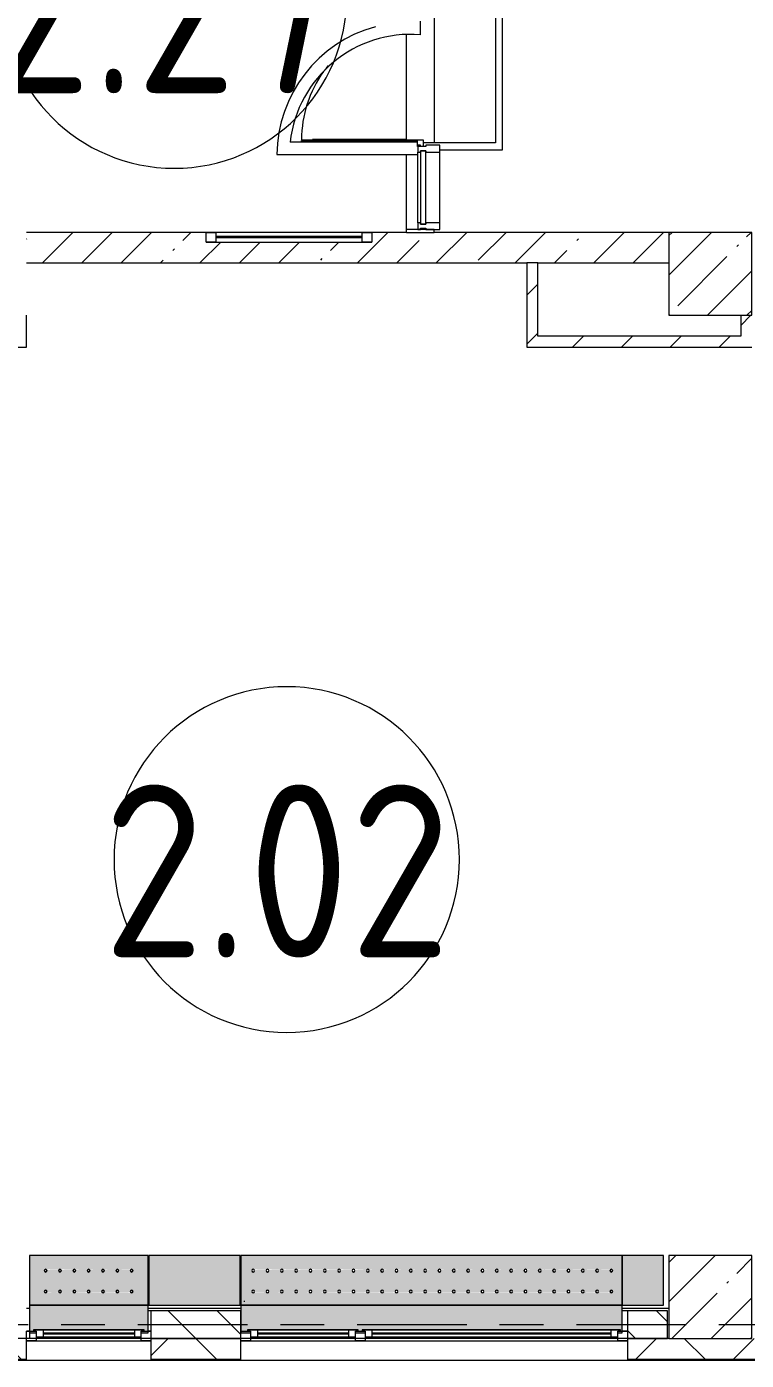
# Model space of a CAD drawing. Header units: millimetres. Extents: x 39815 to 261742, y -8553 to 29000.
# Drawn here: x 151992 to 157202, y -258 to 9388 of the extents above; entities that cross this region are included whole.
import ezdxf

# ---------------------------------------------------------------- set-up
doc = ezdxf.new("R2010")
doc.units = ezdxf.units.MM
doc.linetypes.add('Осевая', pattern=[1587.5, 317.5, -238.125, 793.75, -238.125])
for name, color, linetype, lineweight in [('A-AREA-IDEN', 7, 'Continuous', 9), ('A-GLAZ-2', 7, 'Continuous', 5), ('A-GLAZ-CURT-2', 7, 'Continuous', 5), ('A-GLAZ-CWMG-2', 7, 'Continuous', 5), ('A-WALL-2', 7, 'Continuous', 9), ('A-WALL-4', 7, 'Continuous', 5), ('I-WALL-3', 7, 'Continuous', 5), ('S-COLS', 7, 'Continuous', 5), ('Знаки', 7, 'Continuous', 5), ('Оси-2', 7, 'Осевая', 9)]:
    doc.layers.add(name, color=color, linetype=linetype, lineweight=lineweight)
for name, color, linetype, lineweight, true_color in [('A-DETL-GENF-3', 7, 'Continuous', 5, 0xe2e2e2), ('A-DETL-GENF-4', 7, 'Continuous', 5, 0xaaaaaa), ('A-DOOR-2', 7, 'Continuous', 5, 0xaaaaaa), ('A-FLOR-1', 7, 'Continuous', 5, 0xaaaaaa), ('Знаки-2', 7, 'Continuous', 5, 0xd7cfbf)]:
    doc.layers.add(name, color=color, linetype=linetype, lineweight=lineweight, true_color=true_color)
doc.styles.add('GOST Common_3', font='GOST_Common.ttf', dxfattribs={"width": 0.9, "height": 1250})
pattern_1 = [(45, (134731.94, 0), (-176.7767, 176.7767), [])]

# ---------------------------------------------------------------- blocks, each defined once
blk = doc.blocks.new('120_Окно_СКБ_2Ст - 120_Окно_СКБ_2Ст 2800х2500_створка_-22445922-Общий план 2 этажа с размещением фрагментов 2_8-2_11')
at = {"layer": 'A-GLAZ-2'}
for p, q in [((-1400, -127), (-1400, -57)), ((-1400, -57), (-1330, -57)), ((1400, -57), (-1400, -57)), ((-1330, -57), (-1330, -127)), ((500, -87), (-1330, -87)), ((-1330, -87), (-1330, -127)), ((-1280, -137), (-1280, -87)), ((450, -137), (450, -87)), ((500, -127), (500, -57)), ((500, -57), (570, -57)), ((500, -127), (500, -87)), ((570, -57), (570, -127)), ((1330, -87), (570, -87)), ((570, -87), (570, -127)), ((620, -137), (620, -87)), ((1280, -137), (1280, -87)), ((1330, -127), (1330, -57)), ((1330, -57), (1400, -57)), ((1330, -127), (1330, -87)), ((1400, -57), (1400, -127)), ((-1330, -127), (-1400, -127)), ((-1400, -127), (-1360.2, -127)), ((-1330, -127), (-1350, -127)), ((-1350, -127), (-1350, -137)), ((-1350, -137), (520, -137)), ((520, -137), (-1350, -137)), ((-1280, -107), (450, -107)), ((450, -117), (-1280, -117)), ((570, -127), (500, -127)), ((520, -127), (500, -127)), ((520, -137), (520, -127)), ((570, -127), (550, -127)), ((550, -127), (550, -137)), ((550, -137), (1350, -137)), ((1350, -137), (550, -137)), ((620, -107), (1280, -107)), ((1280, -117), (620, -117)), ((1400, -127), (1330, -127)), ((1350, -127), (1330, -127)), ((1350, -137), (1350, -127))]:
    blk.add_line(p, q, dxfattribs=at)
blk = doc.blocks.new('120_Окно_СКБ_1Ст - 120_Окно_СКБ_1Ст 900х2500_h_-V214-Общий план 2 этажа с размещением фрагментов 2_8-2_11')
at = {"layer": 'A-GLAZ-2'}
for p, q in [((-450, -127), (-450, -57)), ((-450, -57), (-380, -57)), ((450, -57), (-450, -57)), ((-380, -57), (-380, -127)), ((380, -87), (-380, -87)), ((-380, -87), (-380, -127)), ((-330, -137), (-330, -87)), ((330, -137), (330, -87)), ((380, -127), (380, -57)), ((380, -57), (450, -57)), ((380, -127), (380, -87)), ((450, -57), (450, -127)), ((-380, -127), (-450, -127)), ((-450, -127), (-430, -127)), ((-380, -127), (-400, -127)), ((-400, -127), (-400, -137)), ((-400, -137), (400, -137)), ((400, -137), (-400, -137)), ((-330, -107), (330, -107)), ((330, -117), (-330, -117)), ((450, -127), (380, -127)), ((400, -127), (380, -127)), ((400, -137), (400, -127)), ((432.5, -127), (450, -127))]:
    blk.add_line(p, q, dxfattribs=at)
blk = doc.blocks.new('BSC_Колонна _Прямоугольная - 600х600-V217-Общий план 2 этажа с размещением фрагментов 2_8-2_11')
at = {"layer": 'S-COLS'}
h = blk.add_hatch(dxfattribs=at)
h.set_pattern_fill('FP_156', color=256, style=0, pattern_type=2)
h.set_pattern_definition([(45, (-22210, -7600), (-285.123, 285.123), []), (45, (-21924.88, -7600), (-285.123, 285.123), [504.031, -100.806, 16.764, -84.042])])
h.paths.add_polyline_path([(-300, -300), (300, -300), (300, 300), (-300, 300)])
for p, q in [((300, 300), (-300, 300)), ((-300, 300), (-300, -300)), ((300, -300), (300, 300)), ((-300, -300), (300, -300))]:
    blk.add_line(p, q, dxfattribs=at)
blk = doc.blocks.new('BSC_Колонна _Прямоугольная - 600х600-V218-Общий план 2 этажа с размещением фрагментов 2_8-2_11')
at = {"layer": 'S-COLS'}
h = blk.add_hatch(dxfattribs=at)
h.set_pattern_fill('FP_157', color=256, style=0, pattern_type=2)
h.set_pattern_definition([(45, (-22210, -200), (-285.123, 285.123), []), (45, (-21924.88, -200), (-285.123, 285.123), [504.031, -100.806, 16.764, -84.042])])
h.paths.add_polyline_path([(-300, -300), (300, -300), (300, 300), (-300, 300)])
for p, q in [((300, 300), (-300, 300)), ((-300, 300), (-300, -300)), ((300, -300), (300, 300)), ((-300, -300), (300, -300))]:
    blk.add_line(p, q, dxfattribs=at)
blk = doc.blocks.new('Зашивка радиатора_ с перфорацией М1 - Зашивка радиатора_ с перфорацией М1-30929141-Общий план 2 этажа с размещением фрагментов 2_8-2_11')
at = {"layer": 'Знаки-2'}
blk.add_hatch(color=256, dxfattribs=at).paths.add_polyline_path([(430, 380), (380, 380), (380, 369), (400, 369), (400, 359), (-400, 359), (-400, 369), (-380, 369), (-380, 380), (-430, 380), (-430, 180), (430, 180), (430, 369)])
h = blk.add_hatch(color=256, dxfattribs=at)
h.paths.add_polyline_path([(430.2, 180), (-430, 180), (-430, -179.9), (430.2, -179.9), (430.2, 165.1)])
h.paths.add_polyline_path([(-73.6, 90.4), (320.9, 85.4), (320.9, 75.4), (312.2, 70.4), (303.6, 75.4), (303.6, 85.4), (307.3, 89), (217.2, 85.4), (217.2, 75.4), (208.5, 70.4), (199.8, 75.4), (199.8, 85.4), (203.5, 89), (113.4, 85.4), (113.4, 75.4), (104.7, 70.4), (96.1, 75.4), (96.1, 85.4), (99.8, 89), (9.7, 85.4), (9.7, 75.4), (1, 70.4), (-7.7, 75.4), (-7.7, 85.4), (-4, 89), (-94.1, 85.4), (-94.1, 75.4), (-102.8, 70.4), (-111.4, 75.4), (-111.4, 85.4), (-107.8, 89), (-197.8, 85.4), (-197.8, 75.4), (-206.5, 70.4), (-215.2, 75.4), (-215.2, 85.4), (-211.5, 89), (-301.6, 85.4), (-301.6, 75.4), (-310.3, 70.4), (-318.9, 75.4), (-318.9, 85.4), (-310.3, 90.4), (-307.7, 90), (-102.8, 90.4)])
h.paths.add_polyline_path([(-310.3, -59.6), (-301.6, -64.6), (-301.6, -74.6), (-305.2, -78.3), (-215.2, -74.6), (-215.2, -64.6), (-206.5, -59.6), (-197.8, -64.6), (-197.8, -74.6), (-201.5, -78.3), (-111.4, -74.6), (-111.4, -64.6), (-102.8, -59.6), (-94.1, -64.6), (-94.1, -74.6), (-97.7, -78.3), (-7.7, -74.6), (-7.7, -64.6), (1, -59.6), (9.7, -64.6), (9.7, -74.6), (6, -78.3), (96.1, -74.6), (96.1, -64.6), (104.7, -59.6), (113.4, -64.6), (113.4, -74.6), (109.8, -78.3), (199.8, -74.6), (199.8, -64.6), (208.5, -59.6), (217.2, -64.6), (217.2, -74.6), (213.5, -78.3), (303.6, -74.6), (303.6, -64.6), (312.2, -59.6), (320.9, -64.6), (320.9, -74.6), (312.2, -79.6), (309.7, -79.3), (-318.9, -74.6), (-318.9, -64.6), (-312.8, -60)])
at = {"layer": 'Знаки'}
for p, q in [((-380, 380), (-430, 380)), ((-430, 380), (-430, 180)), ((430, 380), (380, 380)), ((430, 180), (430, 380)), ((-430, 180), (430, 180)), ((430.2, 180), (-430, 180)), ((-430, 180), (-430, -179.9)), ((430.2, -179.9), (430.2, 180)), ((-430, -179.9), (430.2, -179.9))]:
    blk.add_line(p, q, dxfattribs=at)
for centre, start, end in [((-310.3, 80.4), 180, 0), ((-310.3, 80.4), 0, 180), ((-206.5, 80.4), 0, 180), ((-206.5, 80.4), 180, 360), ((-102.8, 80.4), 0, 180), ((-102.8, 80.4), 180, 0), ((1, 80.4), 0, 180), ((1, 80.4), 180, 0), ((104.7, 80.4), 0, 180), ((104.7, 80.4), 180, 360), ((208.5, 80.4), 0, 180), ((208.5, 80.4), 180, 0), ((312.2, 80.4), 0, 180), ((312.2, 80.4), 180, 0), ((-310.3, -69.6), 0, 180), ((-310.3, -69.6), 180, 0), ((-206.5, -69.6), 0, 180), ((-206.5, -69.6), 180, 0), ((-102.8, -69.6), 0, 180), ((-102.8, -69.6), 180, 0), ((1, -69.6), 0, 180), ((1, -69.6), 180, 0), ((104.7, -69.6), 0, 180), ((104.7, -69.6), 180, 0), ((208.5, -69.6), 0, 180), ((208.5, -69.6), 180, 0), ((312.2, -69.6), 0, 180), ((312.2, -69.6), 180, 0)]:
    blk.add_arc(centre, 10, start, end, dxfattribs=at)
blk = doc.blocks.new('Зашивка_ опоясывающая панель - Зашивка_ опоясывающая панель-V265-Общий план 2 этажа с размещением фрагментов 2_8-2_11')
at = {"layer": 'Знаки-2'}
blk.add_hatch(color=256, dxfattribs=at).paths.add_polyline_path([(-407, -160), (-406, -160), (-407, -146.1)])
at = {"layer": 'Знаки'}
blk.add_line((-406, 180), (-406, -160), dxfattribs=at)
blk = doc.blocks.new('Зашивка радиатора_ с перфорацией М4 - Зашивка радиатора_ с перфорацией М4-30943701-Общий план 2 этажа с размещением фрагментов 2_8-2_11')
at = {"layer": 'Знаки-2'}
blk.add_hatch(color=256, dxfattribs=at).paths.add_polyline_path([(1500.2, 380), (1430.2, 380), (1430.2, 369), (1450.2, 369), (1450.2, 359), (-419.8, 359), (-419.8, 369), (-399.8, 369), (-399.8, 380), (-430, 380), (-430, 180), (2330, 180), (2330, 380), (2260.2, 380), (2260.2, 369), (2280.2, 369), (2280.2, 359), (1480.2, 359), (1480.2, 369), (1500.2, 369)])
h = blk.add_hatch(color=256, dxfattribs=at)
h.paths.add_polyline_path([(2330.2, 180), (-430, 180), (-430, -179.9), (2330.2, -179.9), (2330.2, 165.1)])
h.paths.add_polyline_path([(1411.2, 90.4), (2249.9, 85.4), (2249.9, 75.4), (2241.2, 70.4), (2232.6, 75.4), (2232.6, 85.4), (2236.2, 89), (2146.2, 85.4), (2146.2, 75.4), (2137.5, 70.4), (2128.8, 75.4), (2128.8, 85.4), (2132.5, 89), (2042.4, 85.4), (2042.4, 75.4), (2033.7, 70.4), (2025.1, 75.4), (2025.1, 85.4), (2028.7, 89), (1938.7, 85.4), (1938.7, 75.4), (1930, 70.4), (1921.3, 75.4), (1921.3, 85.4), (1923, 89), (1834.9, 85.4), (1834.9, 75.4), (1826.2, 70.4), (1817.6, 75.4), (1817.6, 85.4), (1821.2, 89), (1731.2, 85.4), (1731.2, 75.4), (1722.5, 70.4), (1713.8, 75.4), (1713.8, 85.4), (1717.5, 89), (1627.4, 85.4), (1627.4, 75.4), (1618.7, 70.4), (1610.1, 75.4), (1610.1, 85.4), (1613.7, 89), (1523.7, 85.4), (1523.7, 75.4), (1515, 70.4), (1506.3, 75.4), (1506.3, 85.4), (1510, 89), (1419.9, 85.4), (1419.9, 75.4), (1411.2, 70.4), (1402.6, 75.4), (1402.6, 85.4), (1406.2, 89), (1316.2, 85.4), (1316.2, 75.4), (1307.5, 70.4), (1298.8, 75.4), (1298.8, 85.4), (1302.5, 89), (1212.4, 85.4), (1212.4, 75.4), (1203.7, 70.4), (1195.1, 75.4), (1195.1, 85.4), (1198.7, 89), (1108.7, 85.4), (1108.7, 75.4), (1100, 70.4), (1091.3, 75.4), (1091.7, 85.8), (1091.7, 89), (1004.9, 85.4), (1004.9, 75.4), (996.2, 70.4), (987.6, 75.4), (987.6, 85.4), (991.2, 89), (901.2, 85.4), (901.2, 75.4), (892.5, 70.4), (883.8, 75.4), (883.8, 85.4), (887.5, 89), (797.4, 85.4), (797.4, 75.4), (788.7, 70.4), (780.1, 75.4), (780.1, 85.4), (783.7, 89), (693.7, 85.4), (693.7, 75.4), (685, 70.4), (676.3, 75.4), (676.3, 85.4), (680, 89), (589.9, 85.4), (589.9, 75.4), (581.2, 70.4), (572.6, 75.4), (572.6, 85.4), (576.2, 89), (486.2, 85.4), (486.2, 75.4), (477.5, 70.4), (468.8, 75.4), (468.8, 85.4), (472.5, 89), (382.4, 85.4), (382.4, 75.4), (373.7, 70.4), (365.1, 75.4), (365.1, 85.4), (368.7, 89), (278.7, 85.4), (278.7, 75.4), (270, 70.4), (261.3, 75.4), (261.3, 85.4), (260.3, 89), (174.9, 85.4), (174.9, 75.4), (166.2, 70.4), (157.6, 75.4), (157.6, 85.4), (161.2, 89), (71.2, 85.4), (71.2, 75.4), (62.5, 70.4), (53.8, 75.4), (53.8, 85.4), (57.5, 89), (-32.6, 85.4), (-32.6, 75.4), (-41.3, 70.4), (-49.9, 75.4), (-49.9, 85.4), (-46.3, 89), (-136.3, 85.4), (-136.3, 75.4), (-145, 70.4), (-153.7, 75.4), (-153.7, 85.4), (-155.3, 89), (-240.1, 85.4), (-240.1, 75.4), (-248.8, 70.4), (-257.4, 75.4), (-257.4, 85.4), (-253.8, 89), (-343.8, 85.4), (-343.8, 75.4), (-352.5, 70.4), (-361.2, 75.4), (-361.2, 85.4), (-352.5, 90.4), (-349.9, 90), (1368.8, 90.4)])
h.paths.add_polyline_path([(-352.5, -59.6), (-343.8, -64.6), (-343.8, -74.6), (-347.5, -78.3), (-257.4, -74.6), (-257.4, -64.6), (-248.8, -59.6), (-240.1, -64.6), (-240.1, -74.6), (-243.8, -78.3), (-153.7, -74.6), (-153.7, -64.6), (-145, -59.6), (-136.3, -64.6), (-136.3, -74.6), (-140, -78.3), (-49.9, -74.6), (-49.9, -64.6), (-41.3, -59.6), (-32.6, -64.6), (-32.6, -74.6), (-36.3, -78.3), (53.8, -74.6), (53.8, -64.6), (62.5, -59.6), (71.2, -64.6), (71.2, -74.6), (67.5, -78.3), (157.6, -74.6), (157.6, -64.6), (166.2, -59.6), (174.9, -64.6), (174.9, -74.6), (171.2, -78.3), (261.3, -74.6), (261.3, -64.6), (270, -59.6), (278.7, -64.6), (278.7, -74.6), (275, -78.3), (365.1, -74.6), (365.1, -64.6), (373.7, -59.6), (382.4, -64.6), (382.4, -74.6), (378.7, -78.3), (468.8, -74.6), (468.8, -64.6), (477.5, -59.6), (486.2, -64.6), (486.2, -74.6), (482.5, -78.3), (572.6, -74.6), (572.6, -64.6), (581.2, -59.6), (589.9, -64.6), (589.9, -74.6), (586.2, -78.3), (676.3, -74.6), (676.3, -64.6), (685, -59.6), (693.7, -64.6), (693.7, -74.6), (690, -78.3), (780.1, -74.6), (780.1, -64.6), (788.7, -59.6), (797.4, -64.6), (797.4, -74.6), (793.7, -78.3), (883.8, -74.6), (883.8, -64.6), (892.5, -59.6), (901.2, -64.6), (901.2, -74.6), (897.5, -78.3), (987.6, -74.6), (987.6, -64.6), (996.2, -59.6), (1004.9, -64.6), (1004.9, -74.6), (1001.2, -78.3), (1091.3, -74.6), (1091.7, -64.2), (1100, -59.6), (1108.7, -64.6), (1108.7, -74.6), (1105, -78.3), (1195.1, -74.6), (1195.1, -64.6), (1203.7, -59.6), (1212.4, -64.6), (1212.4, -74.6), (1208.7, -78.3), (1298.8, -74.6), (1298.8, -64.6), (1307.5, -59.6), (1316.2, -64.6), (1316.2, -74.6), (1312.5, -78.3), (1402.6, -74.6), (1402.6, -64.6), (1411.2, -59.6), (1419.9, -64.6), (1419.9, -74.6), (1416.2, -78.3), (1506.3, -74.6), (1506.3, -64.6), (1515, -59.6), (1523.7, -64.6), (1523.7, -74.6), (1520, -78.3), (1610.1, -74.6), (1610.1, -64.6), (1618.7, -59.6), (1627.4, -64.6), (1627.4, -74.6), (1623.7, -78.3), (1713.8, -74.6), (1713.8, -64.6), (1722.5, -59.6), (1731.2, -64.6), (1731.2, -74.6), (1727.5, -78.3), (1817.6, -74.6), (1817.6, -64.6), (1826.2, -59.6), (1834.9, -64.6), (1834.9, -74.6), (1831.2, -78.3), (1921.3, -74.6), (1921.3, -64.6), (1930, -59.6), (1938.7, -64.6), (1938.7, -74.6), (1935, -78.3), (2025.1, -74.6), (2025.1, -64.6), (2033.7, -59.6), (2042.4, -64.6), (2042.4, -74.6), (2038.7, -78.3), (2128.8, -74.6), (2128.8, -64.6), (2137.5, -59.6), (2146.2, -64.6), (2146.2, -74.6), (2142.5, -78.3), (2232.6, -74.6), (2232.6, -64.6), (2241.2, -59.6), (2249.9, -64.6), (2249.9, -74.6), (2241.2, -79.6), (2200.1, -79.3), (-361.2, -74.6), (-361.2, -64.6), (-355.1, -60)])
at = {"layer": 'Знаки'}
for p, q in [((-399.8, 380), (-430, 380)), ((-430, 380), (-430, 180)), ((1500.2, 380), (1430.2, 380)), ((2330, 380), (2260.2, 380)), ((2330, 180), (2330, 380)), ((-430, 180), (2330, 180)), ((2330.2, 180), (-430, 180)), ((-430, 180), (-430, -179.9)), ((2330.2, -179.9), (2330.2, 180)), ((-430, -179.9), (2330.2, -179.9))]:
    blk.add_line(p, q, dxfattribs=at)
for centre, start, end in [((-352.5, 80.4), 0, 180), ((-352.5, 80.4), 180, 0), ((-248.8, 80.4), 0, 180), ((-248.8, 80.4), 180, 0), ((-145, 80.4), 0, 180), ((-145, 80.4), 180, 0), ((-41.3, 80.4), 0, 180), ((-41.3, 80.4), 180, 0), ((62.5, 80.4), 0, 180), ((62.5, 80.4), 180, 0), ((166.2, 80.4), 0, 180), ((166.2, 80.4), 180, 0), ((270, 80.4), 0, 180), ((270, 80.4), 180, 360), ((373.7, 80.4), 0, 180), ((373.7, 80.4), 180, 0), ((477.5, 80.4), 0, 180), ((477.5, 80.4), 180, 360), ((581.2, 80.4), 0, 180), ((581.2, 80.4), 180, 0), ((685, 80.4), 0, 180), ((685, 80.4), 180, 0), ((788.7, 80.4), 0, 180), ((788.7, 80.4), 180, 360), ((892.5, 80.4), 0, 180), ((892.5, 80.4), 180, 0), ((996.2, 80.4), 0, 180), ((996.2, 80.4), 180, 360), ((1100, 80.4), 0, 180), ((1100, 80.4), 180, 0), ((1203.7, 80.4), 0, 180), ((1203.7, 80.4), 180, 0), ((1307.5, 80.4), 0, 180), ((1307.5, 80.4), 180, 360), ((1411.2, 80.4), 0, 180), ((1411.2, 80.4), 180, 0), ((1515, 80.4), 0, 180), ((1515, 80.4), 180, 0), ((1618.7, 80.4), 0, 180), ((1618.7, 80.4), 180, 0), ((1722.5, 80.4), 0, 180), ((1722.5, 80.4), 180, 0), ((1826.2, 80.4), 0, 180), ((1826.2, 80.4), 180, 360), ((1930, 80.4), 0, 180), ((1930, 80.4), 180, 0), ((2033.7, 80.4), 0, 180), ((2033.7, 80.4), 180, 0), ((2137.5, 80.4), 0, 180), ((2137.5, 80.4), 180, 0), ((2241.2, 80.4), 0, 180), ((2241.2, 80.4), 180, 0), ((-352.5, -69.6), 0, 180), ((-352.5, -69.6), 180, 0), ((-248.8, -69.6), 0, 180), ((-248.8, -69.6), 180, 0), ((-145, -69.6), 0, 180), ((-145, -69.6), 180, 0), ((-41.3, -69.6), 0, 180), ((-41.3, -69.6), 180, 0), ((62.5, -69.6), 0, 180), ((62.5, -69.6), 180, 0), ((166.2, -69.6), 0, 180), ((166.2, -69.6), 180, 0), ((270, -69.6), 0, 180), ((270, -69.6), 180, 0), ((373.7, -69.6), 0, 180), ((373.7, -69.6), 180, 0), ((477.5, -69.6), 0, 180), ((477.5, -69.6), 180, 0), ((581.2, -69.6), 0, 180), ((581.2, -69.6), 180, 0), ((685, -69.6), 0, 180), ((685, -69.6), 180, 0), ((788.7, -69.6), 0, 180), ((788.7, -69.6), 180, 0), ((892.5, -69.6), 0, 180), ((892.5, -69.6), 180, 0), ((996.2, -69.6), 0, 180), ((996.2, -69.6), 180, 0), ((1100, -69.6), 0, 180), ((1100, -69.6), 180, 0), ((1203.7, -69.6), 0, 180), ((1203.7, -69.6), 180, 0), ((1307.5, -69.6), 0, 180), ((1307.5, -69.6), 180, 0), ((1411.2, -69.6), 0, 180), ((1411.2, -69.6), 180, 0), ((1515, -69.6), 0, 180), ((1515, -69.6), 180, 0), ((1618.7, -69.6), 0, 180), ((1618.7, -69.6), 180, 0), ((1722.5, -69.6), 0, 180), ((1722.5, -69.6), 180, 0), ((1826.2, -69.6), 0, 180), ((1826.2, -69.6), 180, 0), ((1930, -69.6), 0, 180), ((1930, -69.6), 180, 0), ((2033.7, -69.6), 0, 180), ((2033.7, -69.6), 180, 0), ((2137.5, -69.6), 0, 180), ((2137.5, -69.6), 180, 0), ((2241.2, -69.6), 0, 180), ((2241.2, -69.6), 180, 0)]:
    blk.add_arc(centre, 10, start, end, dxfattribs=at)
blk = doc.blocks.new('Зашивка_ опоясывающая панель - Зашивка_ опоясывающая панель-V267-Общий план 2 этажа с размещением фрагментов 2_8-2_11')
at = {"layer": 'Знаки'}
blk.add_line((-406, -129.5), (-406, -136.8), dxfattribs=at)
blk = doc.blocks.new('Зашивка без перфорации М3 - М3_17-31005486-Общий план 2 этажа с размещением фрагментов 2_8-2_11')
at = {"layer": 'Знаки-2'}
blk.add_hatch(color=256, dxfattribs=at).paths.add_polyline_path([(-10.5, 180), (-430, 180), (-430, -179.9), (230.2, -179.9), (230.2, 180)])
at = {"layer": 'Знаки'}
for p, q in [((230.2, 180), (-430, 180)), ((-430, 180), (-430, -179.9)), ((230.2, -179.9), (230.2, 180)), ((-430, -179.9), (230.2, -179.9))]:
    blk.add_line(p, q, dxfattribs=at)
blk = doc.blocks.new('Зашивка без перфорации М3 - М3_2-30966967-Общий план 2 этажа с размещением фрагментов 2_8-2_11')
at = {"layer": 'Знаки-2'}
blk.add_hatch(color=256, dxfattribs=at).paths.add_polyline_path([(-129.8, 180), (-430, 180), (-430, -179.9), (-129.8, -179.9)])
at = {"layer": 'Знаки'}
for p, q in [((-129.8, 180), (-430, 180)), ((-430, 180), (-430, -179.9)), ((-129.8, -179.9), (-129.8, 180)), ((-430, -179.9), (-129.8, -179.9))]:
    blk.add_line(p, q, dxfattribs=at)
blk = doc.blocks.new('Прямоугольный импост - Импост структурный с накладкой - 160мм Темный-30756008-Общий план 2 этажа с размещением фрагментов 2_8-2_11')
at = {"layer": 'A-GLAZ-CWMG-2'}
for p, q in [((-50, 0), (-50, 17)), ((-50, 17), (0, 17)), ((-40, 0), (-50, 0)), ((-40, -40), (-40, 0)), ((0, 0), (-10, 0)), ((-10, 0), (-10, -40)), ((0, 17), (0, 0)), ((-50, -140), (-50, -40)), ((-50, -40), (-40, -40)), ((-10, -40), (0, -40)), ((0, -40), (0, -140)), ((0, -140), (-50, -140))]:
    blk.add_line(p, q, dxfattribs=at)
blk = doc.blocks.new('Системная панель - Стекло - 40мм-32387061-Общий план 2 этажа с размещением фрагментов 2_8-2_11')
at = {"layer": 'A-GLAZ-CURT-2'}
for p, q in [((265.2, 40), (-265.2, 40)), ((-265.2, 40), (-265.2, 0)), ((-265.2, 0), (265.2, 0)), ((265.2, 0), (265.2, 40))]:
    blk.add_line(p, q, dxfattribs=at)
blk = doc.blocks.new('Прямоугольный импост - Импост структурный с накладкой - 160мм Темный-32387059-Общий план 2 этажа с размещением фрагментов 2_8-2_11')
at = {"layer": 'A-GLAZ-CWMG-2'}
for p, q in [((20093, 7970), (20093, 8480.4)), ((20250, 7970), (20250, 8480.4))]:
    blk.add_line(p, q, dxfattribs=at)
blk = doc.blocks.new('Прямоугольный импост - Импост структурный с накладкой - 160мм Темный-30755591-Общий план 2 этажа с размещением фрагментов 2_8-2_11')
at = {"layer": 'A-GLAZ-CWMG-2'}
for p, q in [((-25, 0), (-25, 17)), ((-25, 17), (25, 17)), ((-15, 0), (-25, 0)), ((-15, -40), (-15, 0)), ((25, 0), (15, 0)), ((15, 0), (15, -40)), ((25, 17), (25, 0)), ((-25, -140), (-25, -40)), ((-25, -40), (-15, -40)), ((15, -40), (25, -40)), ((25, -40), (25, -140)), ((25, -140), (-25, -140))]:
    blk.add_line(p, q, dxfattribs=at)
blk = doc.blocks.new('Дверь_Витражная_остекление_ - ВВ-16 остекление-32390142-Общий план 2 этажа с размещением фрагментов 2_8-2_11')
at = {"layer": 'A-DETL-GENF-3'}
for points in [[(-787.5, -56), (-787.5, -20), (-832.5, -20), (-832.5, -845), (-787.5, -845), (-787.5, -61.4)], [(849.9, -860), (849.9, -20), (837.5, -20), (837.5, -860)]]:
    blk.add_hatch(color=256, dxfattribs=at).paths.add_polyline_path(points)
at = {"layer": 'A-DETL-GENF-4'}
for p, q in [((-787.5, -20), (-832.5, -20)), ((-832.5, -845), (-832.5, -20)), ((-787.5, -20), (-832.5, -20)), ((-832.5, -20), (-832.5, -845)), ((-787.5, -845), (-787.5, -20)), ((-787.5, -845), (-787.5, -20)), ((837.5, -860), (837.5, -20)), ((837.5, -20), (837.5, -860)), ((-832.5, -100), (-787.5, -100)), ((-822.5, -765), (-822.5, -100)), ((-778.5, -765), (-778.5, -100)), ((828.5, -780), (828.5, -100)), ((849.9, -100), (837.5, -100)), ((-832.5, -765), (-787.5, -765)), ((-832.5, -845), (-787.5, -845)), ((-832.5, -845), (-787.5, -845)), ((849.9, -780), (837.5, -780)), ((849.9, -860), (837.5, -860)), ((837.5, -860), (849.9, -860))]:
    blk.add_line(p, q, dxfattribs=at)
at = {"layer": 'A-DOOR-2'}
for p, q in [((-882.5, 20), (-832.5, 20)), ((-882.5, -20), (-882.5, 20)), ((-832.5, 20), (-832.5, -20)), ((832.5, 20), (882.5, 20)), ((832.5, -20), (832.5, 20)), ((882.5, 20), (882.5, -20)), ((-832.5, -20), (-882.5, -20)), ((-832.5, -845), (-832.5, -20)), ((832.5, -860), (832.5, -20)), ((882.5, -20), (832.5, -20))]:
    blk.add_line(p, q, dxfattribs=at)
for centre, radius, start, end in [((-832.5, -20), 825, 329.80944, 332.20433), ((-832.5, -20), 825, 270, 322.60785), ((832.5, -20), 840, 230.33856, 232.99265), ((832.5, -20), 840, 234.0758, 270)]:
    blk.add_arc(centre, radius, start, end, dxfattribs=at)
blk = doc.blocks.new('120_Окно_СКБ_1Ст - 120_Окно_СКБ_1Ст 400х1200 EI30-V360-Общий план 2 этажа с размещением фрагментов 2_8-2_11')
at = {"layer": 'A-GLAZ-2'}
for p, q in [((-600, 40), (-600, 110)), ((-600, 110), (-530, 110)), ((600, 110), (-600, 110)), ((-530, 110), (-530, 40)), ((530, 40), (530, 110)), ((530, 110), (600, 110)), ((600, 110), (600, 40)), ((-530, 40), (-600, 40)), ((-600, 40), (600, 40)), ((530, 80), (-530, 80)), ((530, 70), (-530, 70)), ((600, 40), (530, 40))]:
    blk.add_line(p, q, dxfattribs=at)
blk = doc.blocks.new('Марка_Помещения - Номер-25198446-Общий план 2 этажа с размещением фрагментов 2_8-2_11')
at = {"layer": 'A-AREA-IDEN'}
for start, end in [(360, 180), (180, 360)]:
    blk.add_arc((0, 0), 2.5, start, end, dxfattribs=at)

msp = doc.modelspace()

# ---------------------------------------------------------------- hatches: boundary and pattern name
at = {"layer": 'A-WALL-4'}
h = msp.add_hatch(dxfattribs=at)
h.set_pattern_fill('FP_71', color=256, style=0, pattern_type=2)
h.set_pattern_definition([(135, (134731.94, 0), (-176.7767, -176.7767), [])])
h.paths.add_polyline_path([(153117.9, -100), (153541.9, -100), (153541.9, 100), (152891.9, 100), (152891.9, -100)])
h.paths.add_polyline_path([(156443.2, -100), (156631.9, -100), (156631.9, 100), (156341.9, 100), (156341.9, -100)])
h = msp.add_hatch(dxfattribs=at)
h.set_pattern_fill('FP_61', color=256, style=0, pattern_type=2)
h.set_pattern_definition([(45, (134731.94, 0), (-353.5534, 353.5534), []), (135, (134731.94, 0), (-353.5534, -353.5534), [])])
h.paths.add_polyline_path([(210431.9, -250), (210431.9, -100), (206291.9, -100), (206291.9, -250), (210201.6, -250)])
h.paths.add_polyline_path([(204105.3, -250), (205391.9, -250), (205391.9, -100), (201791.9, -100), (201791.9, -250), (201888.5, -250)])
h.paths.add_polyline_path([(195641.9, -250), (196791.9, -250), (196791.9, -100), (195641.9, -100)])
h.paths.add_polyline_path([(193541.9, -250), (193541.9, -100), (192791.9, -100), (192791.9, -250), (193021.1, -250)])
h.paths.add_polyline_path([(199891.9, -250), (200891.9, -250), (200891.9, -100), (199891.9, -100)])
h.paths.add_polyline_path([(191641.9, -250), (191891.9, -250), (191891.9, -100), (191141.9, -100), (191141.9, -250), (191358.4, -250)])
h.paths.add_polyline_path([(188033.2, -250), (188041.9, -250), (188041.9, -100), (186641.9, -100), (186641.9, -250), (187479, -250)])
h.paths.add_polyline_path([(182491.1, -250), (183541.9, -250), (183541.9, -100), (182141.9, -100), (182141.9, -250)])
h.paths.add_polyline_path([(179720, -250), (180041.9, -250), (180041.9, -100), (179668.3, -100), (179668.3, -250)])
h.paths.add_polyline_path([(177503.2, -250), (178768.3, -250), (178768.3, -100), (177391.9, -100), (177391.9, -250)])
h.paths.add_polyline_path([(168601.9, -250), (168601.9, -100), (167741.9, -100), (167741.9, -250), (168081.6, -250)])
h.paths.add_polyline_path([(169501.9, -250), (170621.9, -250), (170621.9, -100), (169501.9, -100)])
h.paths.add_polyline_path([(165310.5, -250), (165641.9, -250), (165641.9, -100), (163941.7, -100), (163941.7, -250), (164756.3, -250)])
h.paths.add_polyline_path([(172721.9, -250), (174291.9, -250), (174291.9, -100), (172721.9, -100)])
h.paths.add_polyline_path([(150841.9, -250), (151991.9, -250), (151991.9, -100), (150841.9, -100)])
h.paths.add_polyline_path([(160876.8, -250), (161141.7, -250), (161141.7, -100), (159541.9, -100), (159541.9, -250), (160322.6, -250)])
h.paths.add_polyline_path([(152891.9, -250), (153541.9, -250), (153541.9, -100), (152891.9, -100)])
h.paths.add_polyline_path([(156341.9, -250), (157441.9, -250), (157441.9, -100), (156341.9, -100)])
h.paths.add_polyline_path([(137600, -250), (138461.9, -250), (138461.9, -100), (134471.9, -100), (134471.9, -250)])
h.paths.add_polyline_path([(147741.9, -250), (147741.9, -100), (146391.9, -100), (146391.9, -250), (147575.8, -250)])
h.paths.add_polyline_path([(143291.9, -250), (143291.9, -100), (139361.9, -100), (139361.9, -250), (143142.1, -250)])
at = {"layer": 'I-WALL-3'}
h = msp.add_hatch(dxfattribs=at)
h.set_pattern_fill('FP_69', color=256, style=0, pattern_type=2)
h.set_pattern_definition([(45, (134731.94, 0), (-285.123, 285.123), []), (45, (135017.06, 0), (-285.123, 285.123), [504.031, -100.806, 16.764, -84.042])])
h.paths.add_polyline_path([(155691.9, 7680), (156641.9, 7680), (156641.9, 7900), (154491.9, 7900), (154491.9, 7830), (153291.9, 7830), (153291.9, 7900), (151991.9, 7900), (151991.9, 7680), (155611.9, 7680)])
h = msp.add_hatch(dxfattribs=at)
h.set_pattern_fill('FP_73', color=256, style=0, pattern_type=2)
h.set_pattern_definition(pattern_1)
h.paths.add_polyline_path([(155691.9, 7150), (155691.9, 7680), (155611.9, 7680), (155611.9, 7150)])
h = msp.add_hatch(dxfattribs=at)
h.set_pattern_fill('FP_73', color=256, style=0, pattern_type=2)
h.set_pattern_definition(pattern_1)
h.paths.add_polyline_path([(157241.9, 7070), (157241.9, 7300), (157161.9, 7300), (157161.9, 7070)])
h = msp.add_hatch(dxfattribs=at)
h.set_pattern_fill('FP_73', color=256, style=0, pattern_type=2)
h.set_pattern_definition(pattern_1)
h.paths.add_polyline_path([(150891.9, 7070), (151991.9, 7070), (151991.9, 7150), (150891.9, 7150)])
h = msp.add_hatch(dxfattribs=at)
h.set_pattern_fill('FP_73', color=256, style=0, pattern_type=2)
h.set_pattern_definition(pattern_1)
h.paths.add_polyline_path([(157161.9, 7070), (157161.9, 7150), (155611.9, 7150), (155611.9, 7070)])

# ---------------------------------------------------------------- linework, layer by layer
at = {"layer": 'A-FLOR-1'}
for p, q in [((155436.9, 8497.4), (155436.9, 10328.9)), ((155386.9, 10278.9), (155386.9, 8547.4)), ((154841.9, 9329.4), (154841.9, 9428.1)), ((154821.9, 8553), (153899.2, 8553)), ((155386.9, 8547.4), (154861.9, 8547.4)), ((154981.9, 8497.4), (155436.9, 8497.4)), ((153803.6, 8463), (154824.9, 8463))]:
    msp.add_line(p, q, dxfattribs=at)
for radius, start, end in [(969, 105.31636, 179.41553), (879, 85.47205, 173.47514)]:
    msp.add_arc((154772.5, 8453.1), radius, start, end, dxfattribs=at)
at = {"layer": 'A-WALL-2'}
for p, q in [((154741.9, 7900), (154941.9, 7900)), ((155691.9, 7680), (155611.9, 7680)), ((152891.9, -100), (153541.9, -100)), ((156341.9, -100), (156631.9, -100)), ((150841.9, -250), (151991.9, -250)), ((150841.9, -253), (151991.9, -253)), ((152891.9, -250), (153541.9, -250)), ((152891.9, -253), (153541.9, -253)), ((156341.9, -250), (157441.9, -250)), ((156341.9, -253), (157441.9, -253))]:
    msp.add_line(p, q, dxfattribs=at)
at = {"layer": 'A-WALL-4'}
for p, q in [((153541.9, 100), (152871.9, 100)), ((152891.9, 100), (152891.9, -258)), ((153541.9, -258), (153541.9, 100)), ((156631.9, 100), (156302.2, 100)), ((156341.9, 100), (156341.9, -258)), ((156631.9, -100), (156631.9, 100)), ((152011.9, -59), (152011.9, -100)), ((156641.9, -100), (134621.9, -100)), ((151991.9, -258), (151991.9, -100)), ((134463.9, -258), (159541.9, -258))]:
    msp.add_line(p, q, dxfattribs=at)
at = {"layer": 'I-WALL-3'}
for p, q in [((154941.9, 10275.4), (154941.9, 8547.4)), ((154741.9, 8553), (154741.9, 9331.4)), ((154741.9, 7900), (154741.9, 8463)), ((154941.9, 7920), (154741.9, 7920)), ((154941.9, 7900), (154941.9, 7920)), ((153291.9, 7900), (151991.9, 7900)), ((154741.9, 7900), (154491.9, 7900)), ((156641.9, 7900), (154941.9, 7900)), ((151991.9, 7680), (155611.9, 7680)), ((155611.9, 7680), (155611.9, 7070)), ((155691.9, 7150), (155691.9, 7680)), ((155691.9, 7680), (156641.9, 7680)), ((151991.9, 7070), (151991.9, 7300)), ((157161.9, 7300), (157161.9, 7150)), ((157161.9, 7150), (155691.9, 7150)), ((150811.9, 7070), (151991.9, 7070)), ((155611.9, 7070), (157241.9, 7070)), ((151991.9, 120), (152009.5, 120)), ((152871.9, 120), (153542.2, 120)), ((156302.2, 120), (156641.9, 120)), ((152891.9, -100), (151991.9, -100)), ((156341.9, -100), (153541.9, -100))]:
    msp.add_line(p, q, dxfattribs=at)
at = {"layer": 'Оси-2'}
msp.add_line((136366.1, 0), (160721.9, 0), dxfattribs=at)

# ---------------------------------------------------------------- block references
at = {"layer": 'A-AREA-IDEN', "xscale": 499.9999999999995, "yscale": 499.9999999999995, "zscale": 499.9999999999995}
for p in [(153060.8, 9613.8), (153874.6, 3363.6)]:
    msp.add_blockref('Марка_Помещения - Номер-25198446-Общий план 2 этажа с размещением фрагментов 2_8-2_11', p, dxfattribs=at)
at = {"layer": 'A-DOOR-2', "rotation": 269.9999999999998}
msp.add_blockref('Дверь_Витражная_остекление_ - ВВ-16 остекление-32390142-Общий план 2 этажа с размещением фрагментов 2_8-2_11', (154841.9, 9402.9), dxfattribs=at)
at = {"layer": 'A-GLAZ-2'}
msp.add_blockref('120_Окно_СКБ_1Ст - 120_Окно_СКБ_1Ст 400х1200 EI30-V360-Общий план 2 этажа с размещением фрагментов 2_8-2_11', (153891.9, 7790), dxfattribs=at)
at = {"layer": 'A-GLAZ-2', "rotation": 180}
for name, p in [('120_Окно_СКБ_1Ст - 120_Окно_СКБ_1Ст 900х2500_h_-V214-Общий план 2 этажа с размещением фрагментов 2_8-2_11', (152441.9, -175)), ('120_Окно_СКБ_2Ст - 120_Окно_СКБ_2Ст 2800х2500_створка_-22445922-Общий план 2 этажа с размещением фрагментов 2_8-2_11', (154941.9, -175))]:
    msp.add_blockref(name, p, dxfattribs=at)
at = {"layer": 'A-GLAZ-CURT-2', "rotation": 269.9999999999997}
msp.add_blockref('Системная панель - Стекло - 40мм-32387061-Общий план 2 этажа с размещением фрагментов 2_8-2_11', (154841.9, 8225.2), dxfattribs=at)
at = {"layer": 'A-GLAZ-CWMG-2', "extrusion": (0, 0, -1), "rotation": 270.0000000000002}
for name, p in [('Прямоугольный импост - Импост структурный с накладкой - 160мм Темный-30755591-Общий план 2 этажа с размещением фрагментов 2_8-2_11', (-154841.9, 8505.4)), ('Прямоугольный импост - Импост структурный с накладкой - 160мм Темный-30756008-Общий план 2 этажа с размещением фрагментов 2_8-2_11', (-154841.9, 7920))]:
    msp.add_blockref(name, p, dxfattribs=at)
at = {"layer": 'A-GLAZ-CWMG-2'}
msp.add_blockref('Прямоугольный импост - Импост структурный с накладкой - 160мм Темный-32387059-Общий план 2 этажа с размещением фрагментов 2_8-2_11', (134731.9, 0), dxfattribs=at)
at = {"layer": 'S-COLS'}
for name, p in [('BSC_Колонна _Прямоугольная - 600х600-V217-Общий план 2 этажа с размещением фрагментов 2_8-2_11', (156941.9, 7600)), ('BSC_Колонна _Прямоугольная - 600х600-V218-Общий план 2 этажа с размещением фрагментов 2_8-2_11', (156941.9, 200))]:
    msp.add_blockref(name, p, dxfattribs=at)
at = {"layer": 'Знаки', "rotation": 180}
for name, p in [('Зашивка радиатора_ с перфорацией М1 - Зашивка радиатора_ с перфорацией М1-30929141-Общий план 2 этажа с размещением фрагментов 2_8-2_11', (152441.9, 321)), ('Зашивка без перфорации М3 - М3_17-31005486-Общий план 2 этажа с размещением фрагментов 2_8-2_11', (153107.4, 321)), ('Зашивка радиатора_ с перфорацией М4 - Зашивка радиатора_ с перфорацией М4-30943701-Общий план 2 этажа с размещением фрагментов 2_8-2_11', (155872.2, 321)), ('Зашивка без перфорации М3 - М3_2-30966967-Общий план 2 этажа с размещением фрагментов 2_8-2_11', (156172.2, 321))]:
    msp.add_blockref(name, p, dxfattribs=at)
at = {"layer": 'Знаки'}
for name, p in [('Зашивка_ опоясывающая панель - Зашивка_ опоясывающая панель-V265-Общий план 2 этажа с размещением фрагментов 2_8-2_11', (153278.9, 302)), ('Зашивка_ опоясывающая панель - Зашивка_ опоясывающая панель-V267-Общий план 2 этажа с размещением фрагментов 2_8-2_11', (153971.9, 301.4))]:
    msp.add_blockref(name, p, dxfattribs=at)

# ---------------------------------------------------------------- texts
at = {"layer": 'A-AREA-IDEN', "char_height": 1250, "width": 3318.986, "attachment_point": 1, "style": 'GOST Common_3'}
for s, insert in [('2.27', (151732.1, 10156.6)), ('2.02', (152546, 3906.4))]:
    msp.add_mtext(s, dxfattribs=dict(at, insert=insert))

doc.saveas('drawing.dxf')
